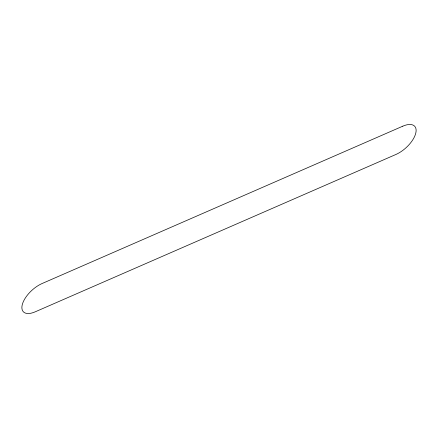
<?xml version="1.0" encoding="UTF-8"?>
<svg xmlns="http://www.w3.org/2000/svg" width="438" height="438" viewBox="0 0 438 438"><rect width="100%" height="100%" fill="white"/><g stroke="black" fill="none" stroke-linecap="round" stroke-linejoin="round"><path stroke-width="0.66" d="M402.796 126.177L42.043 283.55A20.789 9.975 -42.4 0 0 22.229 304.843A20.789 9.975 -42.4 0 0 35.204 311.823L395.957 154.45A20.789 9.975 -42.4 0 0 415.772 133.157A20.789 9.975 -42.4 0 0 402.796 126.177"/></g></svg>
